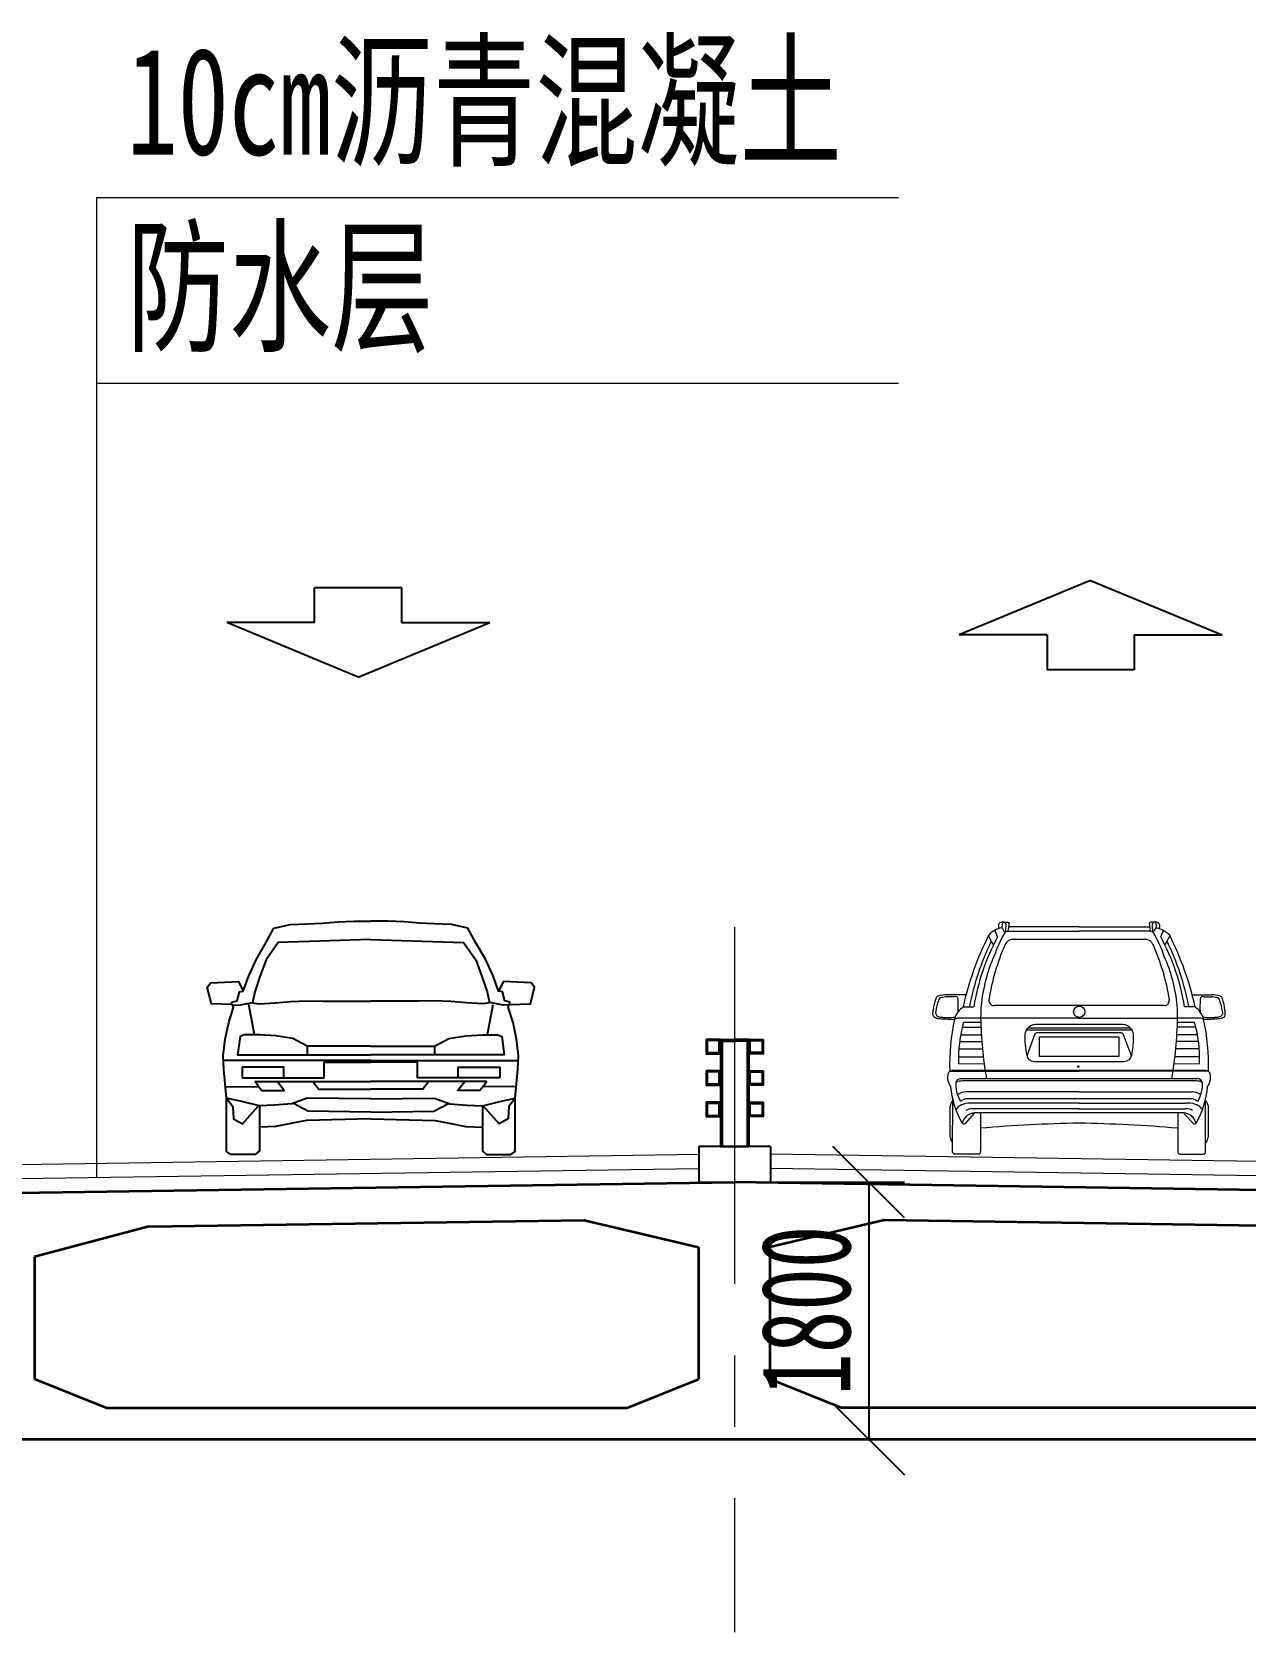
# Model space of a CAD drawing. Extents: x -2611510 to 954358, y -247163 to 181535.
# Drawn here: x 814997 to 823500, y -233572 to -222365 of the extents above; entities that cross this region are included whole.
import ezdxf

# ---------------------------------------------------------------- set-up
doc = ezdxf.new("R2010")
doc.units = 0
doc.linetypes.add('CENTER', pattern=[2, 1.25, -0.25, 0.25, -0.25])
doc.layers.get('Defpoints').update_dxf_attribs({"color": 8})
doc.layers.add('Dim', color=4, linetype='Continuous')
doc.layers.add('车', color=4, linetype='Continuous')
for name, color, linetype, lineweight in [('中心线', 2, 'CENTER', 15), ('文字', 7, 'Continuous', 15), ('标注', 3, 'Continuous', 18), ('结构轮廓', 1, 'Continuous', 35)]:
    doc.layers.add(name, color=color, linetype=linetype, lineweight=lineweight)
doc.styles.add('fs', font='仿宋_GB2312.TTF', dxfattribs={"width": 0.7})
doc.styles.get("Standard").update_dxf_attribs({"font": '仿宋_GB2312.TTF', "width": 0.7})
doc.dimstyles.new('250', dxfattribs={"dimscale": 250, "dimtxt": 2.5, "dimasz": 2, "dimexe": 1, "dimexo": 1, "dimgap": 0, "dimtad": 0, "dimdec": 0, "dimrnd": 0.1, "dimzin": 12, "dimdsep": 46, "dimtxsty": 'Standard', "dimblk": 'OBLIQUE', "dimcen": -1, "dimclrd": 4, "dimclre": 256, "dimclrt": 4, "dimadec": 4, "dimazin": 0, "dimtp": 2, "dimtm": 3, "dimtfac": 0.5, "dimtdec": 0, "dimtmove": 2, "dimatfit": 3, "dimldrblk": 'OBLIQUE', "dimfxl": 5, "dimfxlon": 1, "dimtvp": 0.7, "dimtolj": 1, "dimtzin": 12, "dimarcsym": 0})

# ---------------------------------------------------------------- blocks, each defined once
blk = doc.blocks.new('A$C1F375032')
at = {"layer": '车', "ltscale": 1000}
for p, q in [((-0.838, 1.048), (-0.838, 1.716)), ((-0.838, 1.716), (0.838, 1.716)), ((0.838, 1.048), (0.838, 1.716)), ((0, 0), (-2.524, 1.048)), ((-0.838, 1.048), (-2.524, 1.048)), ((0, 0), (2.524, 1.048)), ((0.838, 1.048), (2.524, 1.048))]:
    blk.add_line(p, q, dxfattribs=at)
blk = doc.blocks.new('CAMRY-F')
at = {"color": 150}
for p, q in [((-0.718, 0.751), (-0.754, 0.941)), ((0.747, 0.751), (0.783, 0.941))]:
    blk.add_line(p, q, dxfattribs=at)
for points in [[(0.015, 0.347), (-0.386, 0.352), (-0.482, 0.317), (-0.591, 0.308), (-0.687, 0.304), (-0.797, 0.33), (-0.893, 0.352), (-0.91, 0.531), (-0.914, 0.618), (-0.901, 0.723), (-0.879, 0.827), (-0.849, 0.924), (-0.858, 0.941), (-0.988, 0.945), (-1.015, 1.05), (-0.993, 1.076), (-0.818, 1.085), (-0.788, 1.024), (-0.753, 1.12), (-0.705, 1.225), (-0.648, 1.325), (-0.596, 1.421), (-0.491, 1.443), (-0.386, 1.447), (-0.29, 1.452), (-0.194, 1.46), (-0.094, 1.465), (0.014, 1.465)], [(0.013, 0.347), (0.415, 0.352), (0.511, 0.317), (0.62, 0.308), (0.716, 0.304), (0.825, 0.33), (0.921, 0.352), (0.939, 0.531), (0.943, 0.618), (0.93, 0.723), (0.908, 0.827), (0.878, 0.924), (0.886, 0.941), (1.017, 0.945), (1.043, 1.05), (1.021, 1.076), (0.847, 1.085), (0.817, 1.024), (0.782, 1.12), (0.734, 1.225), (0.677, 1.325), (0.624, 1.421), (0.52, 1.443), (0.415, 1.447), (0.319, 1.452), (0.223, 1.46), (0.123, 1.465), (0.014, 1.465)], [(0.014, 1.349), (-0.568, 1.331), (-0.644, 1.221), (-0.684, 1.117), (-0.716, 1.021), (-0.731, 0.951), (-0.688, 0.944), (-0.588, 0.951), (-0.489, 0.959), (-0.385, 0.964), (-0.284, 0.961), (0.014, 0.961)], [(0.014, 1.349), (0.596, 1.331), (0.673, 1.221), (0.712, 1.117), (0.745, 1.021), (0.759, 0.951), (0.717, 0.944), (0.616, 0.951), (0.517, 0.959), (0.414, 0.964), (0.313, 0.961), (0.014, 0.961)], [(-0.859, 0.939), (-0.859, 0.956), (-0.827, 0.964), (-0.812, 1.021), (-0.788, 1.024)], [(0.888, 0.939), (0.888, 0.956), (0.856, 0.964), (0.841, 1.021), (0.817, 1.024)], [(-0.859, 0.939), (-0.817, 0.936), (-0.775, 0.944), (-0.731, 0.954)], [(0.888, 0.939), (0.846, 0.936), (0.804, 0.944), (0.759, 0.954)], [(-0.386, 0.679), (-0.476, 0.727), (-0.583, 0.744), (-0.686, 0.749), (-0.783, 0.749), (-0.808, 0.739), (-0.824, 0.624), (-0.386, 0.624)], [(0.415, 0.679), (0.505, 0.727), (0.612, 0.744), (0.715, 0.749), (0.812, 0.749), (0.837, 0.739), (0.852, 0.624), (0.414, 0.624)], [(0.014, 0.679), (-0.386, 0.679), (-0.386, 0.624), (0.014, 0.624)], [(0.014, 0.679), (0.415, 0.679), (0.415, 0.624), (0.014, 0.624)], [(0.014, 0.589), (-0.911, 0.589)], [(-0.533, 0.479), (-0.279, 0.479), (-0.279, 0.579), (0.014, 0.579)], [(0.014, 0.589), (0.94, 0.589)], [(0.562, 0.479), (0.307, 0.479), (0.307, 0.579), (0.014, 0.579)], [(-0.899, 0.422), (-0.692, 0.426), (-0.714, 0.456), (0.014, 0.456)], [(-0.692, 0.426), (-0.671, 0.4), (-0.53, 0.399), (-0.576, 0.456)], [(-0.35, 0.456), (-0.312, 0.409), (0.014, 0.409)], [(0.378, 0.456), (0.341, 0.409), (0.014, 0.409)], [(0.928, 0.422), (0.72, 0.426), (0.742, 0.456), (0.014, 0.456)], [(0.72, 0.426), (0.7, 0.4), (0.559, 0.399), (0.605, 0.456)], [(-0.687, 0.304), (-0.687, 0.02), (-0.714, -0.002), (-0.866, -0.002), (-0.893, 0.016), (-0.893, 0.352)], [(-0.893, 0.352), (-0.853, 0.299), (-0.849, 0.221), (-0.792, 0.19), (-0.692, 0.304)], [(0.014, 0.264), (-0.382, 0.269), (-0.469, 0.317)], [(0.014, 0.264), (0.411, 0.269), (0.498, 0.317)], [(0.716, 0.304), (0.716, 0.02), (0.742, -0.002), (0.895, -0.002), (0.921, 0.016), (0.921, 0.352)], [(0.921, 0.352), (0.882, 0.299), (0.878, 0.221), (0.821, 0.19), (0.72, 0.304)], [(0.014, 0.222), (-0.39, 0.212), (-0.478, 0.195), (-0.583, 0.173), (-0.687, 0.169)], [(0.014, 0.222), (0.419, 0.212), (0.507, 0.195), (0.612, 0.173), (0.716, 0.169)]]:
    blk.add_lwpolyline(points, dxfattribs=at)
for points in [[(-0.796, 0.479), (-0.533, 0.479), (-0.533, 0.547), (-0.796, 0.547)], [(0.825, 0.479), (0.562, 0.479), (0.562, 0.547), (0.825, 0.547)]]:
    blk.add_lwpolyline(points, close=True, dxfattribs=at)
blk = doc.blocks.new('小车')
at = {"layer": '标注', "color": 150}
for p, q in [((-0.517, 1.196), (-0.534, 1.237)), ((-0.486, 1.289), (-0.489, 1.252)), ((-0.486, 1.289), (-0.454, 1.289)), ((-0.443, 1.281), (-0.451, 1.231)), ((-0.451, 1.231), (0, 1.231)), ((0, 1.258), (0.447, 1.258)), ((0, 1.231), (0, 1.231)), ((0.443, 1.281), (0.451, 1.231)), ((0.486, 1.289), (0.455, 1.289)), ((0.487, 1.289), (0.489, 1.252)), ((0.517, 1.196), (0.534, 1.237)), ((-0.717, 0.827), (-0.838, 0.828)), ((-0.79, 0.816), (-0.838, 0.816)), ((0.717, 0.827), (0.838, 0.828)), ((0.79, 0.816), (0.838, 0.816)), ((-0.926, 0.7), (-0.925, 0.73)), ((-0.735, 0.752), (-0.668, 0.752)), ((0, 0.76), (-0.539, 0.76)), ((0.539, 0.76), (0, 0.76)), ((0.735, 0.752), (0.668, 0.752)), ((0.926, 0.7), (0.925, 0.73)), ((-0.74, 0.623), (-0.622, 0.623)), ((-0.624, 0.653), (-0.732, 0.653)), ((0.74, 0.623), (0.623, 0.623)), ((-0.757, 0.531), (-0.616, 0.531)), ((-0.75, 0.575), (-0.618, 0.575)), ((0.758, 0.531), (0.616, 0.531)), ((0.751, 0.575), (0.619, 0.575)), ((-0.762, 0.485), (-0.613, 0.485)), ((0.764, 0.435), (0.608, 0.435)), ((0.762, 0.485), (0.613, 0.485)), ((-0.82, 0.343), (0, 0.343)), ((-0.763, 0.392), (-0.602, 0.391)), ((0.82, 0.343), (0, 0.343)), ((0, 0.213), (-0.717, 0.213)), ((-0.003, 0.297), (0.752, 0.297)), ((0, 0.213), (0.718, 0.213)), ((-0.818, -0.073), (-0.818, 0.122)), ((-0.802, -0.17), (-0.801, 0.175)), ((-0.774, 0.108), (-0.78, 0.101)), ((-0.774, 0.108), (-0.776, 0.106)), ((-0.774, 0.108), (-0.774, 0.108)), ((0, 0.142), (-0.677, 0.142)), ((-0.003, 0.106), (0.678, 0.106)), ((0, 0.142), (0.677, 0.142)), ((0.774, 0.108), (0.777, 0.106)), ((0.774, 0.108), (0.774, 0.108)), ((0.802, -0.17), (0.802, 0.175)), ((0.819, -0.073), (0.819, 0.122)), ((-0.624, 0.08), (-0.624, -0.166)), ((0.625, 0.08), (0.625, -0.166)), ((-0.635, -0.182), (-0.787, -0.182)), ((0.636, -0.182), (0.787, -0.182))]:
    blk.add_line(p, q, dxfattribs=at)
for points in [[(-0.452, 1.231, 0.172866), (-0.471, 1.221, 0.047073), (-0.54, 1.071, 0.079972), (-0.621, 0.759, 0.011505), (-0.624, 0.68), (-0.765, 0.68, 0.145591), (-0.789, 0.673, 0.061623), (-0.82, 0.343, 0.061623)], [(0.82, 0.343, 0.061623), (0.789, 0.673, 0.145591), (0.765, 0.68), (0.624, 0.68, 0.011505), (0.622, 0.759, 0.079972), (0.54, 1.071, 0.047073), (0.471, 1.221, -0.116952), (0.489, 1.252, -0.181877), (0.574, 1.204), (0.555, 1.166), (0.544, 1.146)], [(-0.543, 1.146), (-0.555, 1.166), (-0.574, 1.204, 0.063342), (-0.735, 0.751, 0.063342)], [(0.735, 0.751, 0.063342), (0.574, 1.204, 0.063342)], [(0.602, 0.391), (0.763, 0.392, 0.07958), (0.732, 0.653), (0.625, 0.653)], [(-0.33, 0.444), (-0.28, 0.576, -0.327516), (-0.259, 0.589), (0, 0.589), (0.259, 0.589, -0.327516), (0.28, 0.576), (0.33, 0.444)], [(0.741, 0.012, 0.343237), (0.662, 0.08), (0, 0.08), (-0.662, 0.08), (-0.724, 0.01, -0.537894), (-0.74, 0.013, -0.109459), (-0.812, 0.246, -0.241867), (-0.827, 0.331, -0.331193), (-0.814, 0.346, -0.075367), (-0.793, 0.351), (0, 0.351), (0.793, 0.351, -0.075367), (0.814, 0.346, -0.331193), (0.827, 0.331, -0.241867), (0.812, 0.246, -0.109459), (0.74, 0.013, -0.537894), (0.724, 0.01), (0.662, 0.08)], [(-0.779, 0.275, -0.118814), (-0.74, 0.284), (0, 0.284), (0.741, 0.284, -0.118814), (0.779, 0.275, -0.156607), (0.75, 0.152, 0.178906), (0.707, 0.169), (0, 0.169), (-0.707, 0.169, 0.178906), (-0.75, 0.152, -0.156607), (-0.779, 0.275, -0.35687), (-0.751, 0.297), (0.003, 0.297)], [(0.003, 0.106), (-0.678, 0.106, 0.143263), (-0.717, 0.095)], [(0.625, -0.018, 0.018849), (0, 0.014, 0.018849), (-0.624, -0.018, 0.018849)]]:
    blk.add_lwpolyline(points, format="xyb", dxfattribs=at)
for points in [[(0, 1.258), (-0.447, 1.258)], [(0.451, 1.231), (0, 1.231)], [(0.424, 1.178), (0, 1.178), (-0.424, 1.178)], [(0.006, 0.68), (-0.624, 0.68)], [(-0.324, 0.619), (0, 0.619), (0.324, 0.619)], [(-0.006, 0.68), (0.624, 0.68)], [(-0.332, 0.605), (0, 0.605), (0.332, 0.605)], [(-0.764, 0.435), (-0.607, 0.435)]]:
    blk.add_lwpolyline(points, dxfattribs=at)
blk.add_lwpolyline([(-0.33, 0.444, -0.069548), (-0.341, 0.577, -0.383803), (-0.277, 0.641), (0, 0.641), (0.277, 0.641, -0.383803), (0.342, 0.577, -0.069548), (0.331, 0.444, -0.366402), (0.283, 0.404), (0, 0.404), (-0.283, 0.404, -0.366402)], format="xyb", close=True, dxfattribs=at)
blk.add_lwpolyline([(0.254, 0.56), (0, 0.56), (-0.254, 0.56), (-0.254, 0.44), (0, 0.44), (0.254, 0.44)], close=True, dxfattribs=at)
for centre, radius in [((0.001, 0.72), 0.0355), ((-0.005, 0.373), 0.00548)]:
    blk.add_circle(centre, radius, dxfattribs=at)
for centre, radius, start, end in [((-0.469, 1.115), 0.138, 98.4526, 139.685), ((-0.49, 1.264), 0.0223, 139.4552, 173.2019), ((-0.482, 1.264), 0.0298, 173.2019, 212.2235), ((-0.486, 1.261), 0.0276, 112.4906, 139.4552), ((-0.483, 1.256), 0.0331, 94.2343, 112.4906), ((-0.545, 1.199), 0.077, 16.7771, 43.4594), ((-0.484, 1.268), 0.0213, 51.4785, 94.2343), ((-0.495, 1.254), 0.0389, 34.5705, 51.4785), ((-0.746, 1.27), 0.283, 350.7165, 1.2227), ((-0.454, 1.277), 0.0117, 18.0542, 90), ((0.455, 1.277), 0.0117, 90, 161.9458), ((0.447, 1.199), 0.0322, 42.4212, 81.6514), ((0.496, 1.254), 0.0389, 128.5215, 145.4295), ((0.746, 1.27), 0.283, 178.7773, 189.2835), ((0.485, 1.268), 0.0213, 85.7657, 128.5215), ((0.484, 1.256), 0.0331, 67.5094, 85.7657), ((0.486, 1.261), 0.0276, 40.5448, 67.5094), ((0.49, 1.264), 0.0223, 6.7981, 40.5448), ((0.482, 1.264), 0.0298, 327.7765, 6.7981), ((0.968, 0.428), 1.694, 154.1415, 169.0056), ((0.724, 0.525), 1.41, 151.5982, 170.7551), ((0.826, 0.573), 1.416, 156.132, 170.9153), ((-0.416, 1.123), 0.0571, 95.8138, 156.132), ((0.416, 1.123), 0.0571, 23.868, 84.1862), ((-0.826, 0.573), 1.416, 9.0847, 23.868), ((-0.723, 0.525), 1.41, 9.2449, 28.4018), ((-0.967, 0.428), 1.694, 10.9944, 25.8585), ((-0.887, 0.799), 0.0221, 107.0533, 169.1728), ((-0.839, 0.641), 0.187, 89.7894, 107.0533), ((-0.449, -1.834), 2.678, 98.3463, 99.0847), ((-0.784, 0.799), 0.0178, 1.5287, 115.4928), ((0.784, 0.799), 0.0178, 64.5072, 178.4713), ((0.839, 0.641), 0.187, 72.9467, 90.2106), ((0.45, -1.834), 2.678, 80.9153, 81.6537), ((0.887, 0.799), 0.0221, 10.8272, 72.9467), ((-0.64, 0.706), 0.285, 160.2234, 175.1314), ((-0.883, 0.715), 0.0267, 158.6011, 230.2375), ((-0.521, 0.659), 0.393, 160.5314, 170.4026), ((-0.867, 0.787), 0.025, 101.423, 172.2356), ((-0.638, 0.623), 0.161, 127.0043, 160.4465), ((-2.582, 0.751), 1.816, 359.084, 1.5287), ((-0.539, 0.793), 0.0327, 173.4394, 270), ((0.539, 0.793), 0.0327, 270, 6.5606), ((0.638, 0.623), 0.161, 19.5535, 52.9957), ((2.582, 0.751), 1.816, 178.4713, 180.916), ((0.867, 0.787), 0.025, 7.7644, 78.577), ((0.521, 0.659), 0.393, 9.5974, 19.4686), ((0.884, 0.715), 0.0267, 309.7625, 21.3989), ((0.64, 0.706), 0.285, 4.8686, 19.7766), ((-0.902, 0.705), 0.0248, 191.3176, 232.6477), ((-0.881, 0.763), 0.0857, 245.3071, 268.1339), ((-0.87, 0.751), 0.0645, 241.9378, 269.4387), ((-0.776, 2.219), 1.546, 265.9839, 269.5091), ((-0.834, 0.951), 0.267, 261.9923, 269.0143), ((-0.836, 1.036), 0.352, 269.6452, 278.1952), ((0.069, 0.425), 0.833, 164.1157, 182.3158), ((2.029, 0.742), 2.654, 181.3371, 189.6393), ((-2.029, 0.742), 2.654, 350.3607, 358.6629), ((0.836, 1.036), 0.352, 261.8048, 270.3548), ((0.776, 2.219), 1.546, 270.4909, 274.0161), ((0.834, 0.951), 0.267, 270.9857, 278.0077), ((0.87, 0.751), 0.0645, 270.5613, 298.0622), ((0.881, 0.763), 0.0857, 271.8661, 294.6929), ((0.902, 0.705), 0.0248, 307.3523, 348.6824), ((-0.717, 0.128), 0.0849, 90, 126.6234), ((0.718, 0.128), 0.0849, 53.3766, 90), ((0.752, 0.269), 0.0282, 11.4402, 90), ((-0.748, 0.111), 0.0709, 138.3966, 170.8829), ((-0.715, 0.06), 0.0767, 104.0668, 141.1478), ((-0.677, -0.091), 0.233, 90, 104.0668), ((0.677, -0.091), 0.233, 75.9332, 90), ((0.678, 0.033), 0.0737, 57.3884, 90), ((0.715, 0.06), 0.0767, 38.8522, 75.9332), ((0.749, 0.111), 0.0709, 9.1171, 41.6034), ((-0.658, -0.004), 0.084, 92.694, 168.4705), ((-0.725, -0.056), 0.0947, 190.7253, 215.5303), ((0.726, -0.056), 0.0947, 324.4697, 349.2747), ((-0.787, -0.167), 0.0149, 189.4848, 270), ((-0.641, -0.166), 0.0171, 290.6939, 0), ((0.642, -0.166), 0.0171, 180, 249.3061), ((0.787, -0.167), 0.0149, 270, 350.5152)]:
    blk.add_arc(centre, radius, start, end, dxfattribs=at)
blk = doc.blocks.new('_Oblique')
at = {"color": 0, "linetype": 'ByBlock', "lineweight": -2}
blk.add_line((-0.5, -0.5), (0.5, 0.5), dxfattribs=at)
blk = doc.blocks.new('*D126')
at = {"layer": 'Defpoints', "color": 0, "transparency": 16777216}
for p in [(819918, -230421), (819918, -232221), (820857, -232221)]:
    blk.add_point(p, dxfattribs=at)
at = {"layer": 'Dim', "lineweight": -2, "transparency": 16777216}
for p, q in [((820168, -230421), (821107, -230421)), ((820168, -232221), (821107, -232221))]:
    blk.add_line(p, q, dxfattribs=at)
at = {"layer": 'Dim', "color": 4, "lineweight": -2, "transparency": 16777216}
blk.add_line((820857, -230421), (820857, -232221), dxfattribs=at)
at = {"layer": 'Dim', "color": 4, "lineweight": -2, "transparency": 16777216, "xscale": 500, "yscale": 500, "zscale": 500}
for p, rotation in [((820857, -230421), 90), ((820857, -232221), 270)]:
    blk.add_blockref('_Oblique', p, dxfattribs=dict(at, rotation=rotation))
at = {"layer": 'Dim', "color": 4, "transparency": 16777216, "insert": (820420, -231321), "char_height": 625, "attachment_point": 5, "rotation": 90}
blk.add_mtext('\\A1;1800', dxfattribs=at)
blk = doc.blocks.new('37.5m')
at = {"layer": '结构轮廓'}
for p, q in [((-18752, 1519), (0, 1800)), ((18752, 1519), (0, 1800)), ((-4100, 1489), (-4900, 1277)), ((-4100, 1489), (-1050, 1534)), ((-1050, 1534), (-250, 1346)), ((1050, 1534), (250, 1346)), ((4100, 1489), (1050, 1534)), ((-250, 1346), (-250, 420)), ((250, 1346), (250, 420)), ((-4900, 1277), (-4900, 420)), ((-4400, 220), (-4900, 420)), ((-750, 220), (-250, 420)), ((750, 220), (250, 420)), ((-4400, 220), (-750, 220)), ((4400, 220), (750, 220)), ((-14986, 0), (14986, 0))]:
    blk.add_line(p, q, dxfattribs=at)

msp = doc.modelspace()

# ---------------------------------------------------------------- linework, layer by layer
at = {"color": 1}
for p, q in [((819818.2, -229421), (819918.2, -229421)), ((819818.2, -229421), (819818.2, -230171)), ((819818.2, -229433), (819918.2, -229433)), ((819830.2, -229433), (819830.2, -230171)), ((820018.2, -229421), (819918.2, -229421)), ((820018.2, -229433), (819918.2, -229433)), ((820006.2, -229433), (820006.2, -230171)), ((820018.2, -229421), (820018.2, -230171)), ((820168.2, -230171), (819668.2, -230171)), ((819668.2, -230171), (819668.2, -230421)), ((819818.2, -230171), (820018.2, -230171)), ((820168.2, -230171), (820168.2, -230421)), ((819668.2, -230421), (820168.2, -230421))]:
    msp.add_line(p, q, dxfattribs=at)
at = {"color": 1, "elevation": 0}
for points in [[(819718.2, -229421), (819718.2, -229521), (819818.2, -229521), (819818.2, -229421), (819718.2, -229421)], [(820118.2, -229421), (820118.2, -229521), (820018.2, -229521), (820018.2, -229421), (820118.2, -229421)], [(819718.2, -229641), (819718.2, -229741), (819818.2, -229741), (819818.2, -229641), (819718.2, -229641)], [(820118.2, -229641), (820118.2, -229741), (820018.2, -229741), (820018.2, -229641), (820118.2, -229641)], [(819718.2, -229861), (819718.2, -229961), (819818.2, -229961), (819818.2, -229861), (819718.2, -229861)], [(820118.2, -229861), (820118.2, -229961), (820018.2, -229961), (820018.2, -229861), (820118.2, -229861)]]:
    msp.add_lwpolyline(points, dxfattribs=at)
for points in [[(819726.2, -229429), (819726.2, -229513), (819810.2, -229513), (819810.2, -229429)], [(820110.2, -229429), (820110.2, -229513), (820026.2, -229513), (820026.2, -229429)], [(819726.2, -229649), (819726.2, -229733), (819810.2, -229733), (819810.2, -229649)], [(820110.2, -229649), (820110.2, -229733), (820026.2, -229733), (820026.2, -229649)], [(819726.2, -229869), (819726.2, -229953), (819810.2, -229953), (819810.2, -229869)], [(820110.2, -229869), (820110.2, -229953), (820026.2, -229953), (820026.2, -229869)]]:
    msp.add_lwpolyline(points, close=True, dxfattribs=at)
at = {"layer": '中心线', "ltscale": 2000}
msp.add_line((819918.2, -228634), (819918.2, -233571.6), dxfattribs=at)
at = {"layer": '文字'}
for p, q in [((815450.5, -230388.1), (815450.5, -223523.9)), ((815450.5, -223523.9), (821065.1, -223523.9)), ((815450.5, -224823.9), (821065.1, -224823.9))]:
    msp.add_line(p, q, dxfattribs=at)
at = {"layer": '标注'}
for p, q in [((808166.3, -230397.3), (819668.2, -230224.8)), ((819918.2, -230221.1), (819914.4, -230221)), ((819916.3, -230221.1), (819918.2, -230221)), ((831666.3, -230397.3), (820168.2, -230224.8)), ((808168.2, -230497.3), (819668.2, -230324.8)), ((819918.2, -230321.1), (819914.4, -230321)), ((819916.3, -230321.1), (819918.2, -230321)), ((831668.2, -230497.3), (820168.2, -230324.8)), ((801166.3, -230702.3), (819918.2, -230421)), ((808666.3, -230589.8), (819918.2, -230421)), ((838666.3, -230702.3), (819914.4, -230421))]:
    msp.add_line(p, q, dxfattribs=at)

# ---------------------------------------------------------------- block references
for name, p, xscale, yscale, zscale in [('CAMRY-F', (817354.5, -230224.2), 1114.105263154488, 1114.105263154488, 1114.105263154488), ('小车', (822330.9, -230023.4), 1105.263157899026, 1105.263157899026, 1105.263157899026)]:
    msp.add_blockref(name, p, dxfattribs=dict(xscale=xscale, yscale=yscale, zscale=zscale))
at = {"layer": '文字'}
msp.add_blockref('37.5m', (819914.4, -232221), dxfattribs=at)
at = {"layer": '标注', "color": 7, "xscale": -364.7368421079591, "yscale": 364.7368421079591, "zscale": 364.7368421052631}
msp.add_blockref('A$C1F375032', (817281.9, -226882.6), dxfattribs=at)
at = {"layer": '标注', "color": 7, "xscale": 364.7368421079591, "yscale": 364.7368421079591, "zscale": 364.7368421079591, "rotation": 180}
msp.add_blockref('A$C1F375032', (822411.8, -226205.4), dxfattribs=at)

# ---------------------------------------------------------------- texts
at = {"layer": '标注', "color": 7, "style": 'fs', "width": 0.7}
for s, p in [('10cm沥青混凝土', (815660.5, -223223.9)), ('防水层', (815660.5, -224523.9))]:
    msp.add_text(s, height=750, rotation=360, dxfattribs=at).set_placement(p)

# ---------------------------------------------------------------- dimensions: what is measured, and where the dimension line sits
at = {"layer": 'Dim'}
dim = msp.add_linear_dim(base=(820857.2, -232221), p1=(819918.2, -230421), p2=(819918.2, -232221), angle=90, dimstyle='250', override={"dimblk": 'Oblique'}, dxfattribs=at)
dim.commit()
dim.dimension.update_dxf_attribs({"geometry": '*D126', "text_midpoint": (820419.7, -231321)})

doc.saveas('drawing.dxf')
